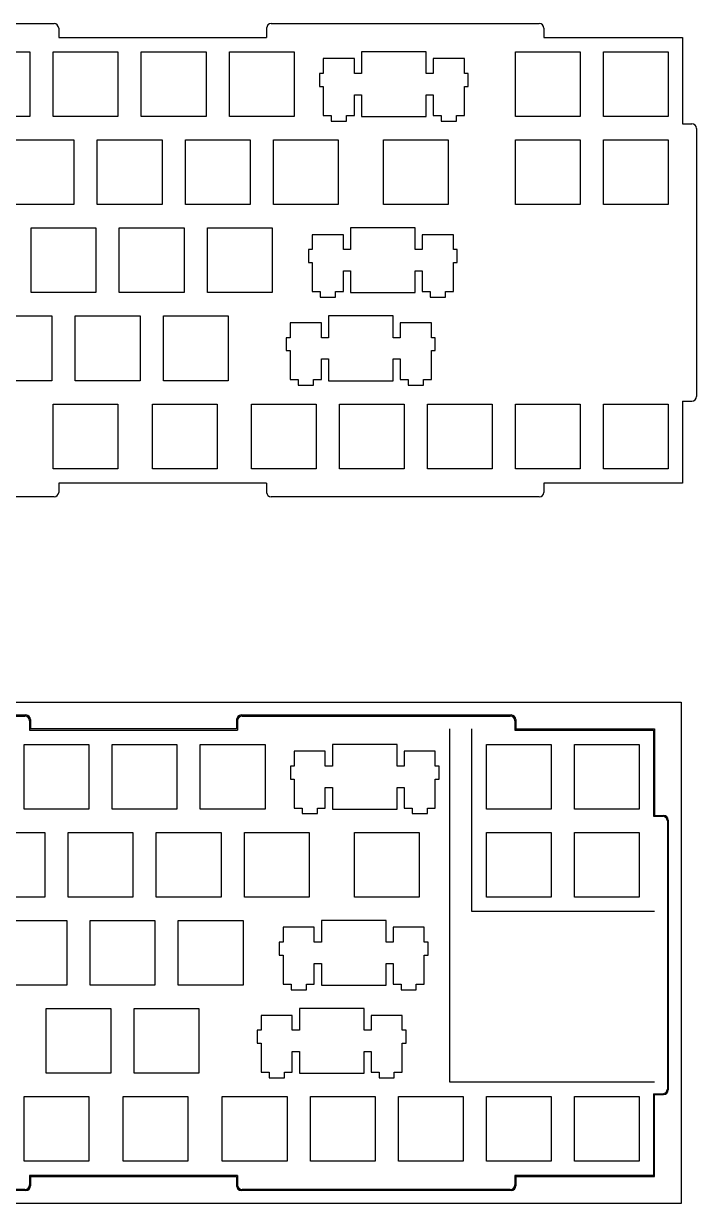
# Model space of a CAD drawing. Extents: x 303 to 653, y -1408 to -756.
# Drawn here: x 507 to 652.6, y -1408.4 to -1153.1 of the extents above; entities that cross this region are included whole.
import ezdxf

# ---------------------------------------------------------------- set-up
doc = ezdxf.new("R2010")
doc.units = 0
doc.header["$MEASUREMENT"] = 0

msp = doc.modelspace()

# ---------------------------------------------------------------- linework, layer by layer
at = {"color": 0}
for p, q in [((455.63, -1153.15), (513.63, -1153.15)), ((560.63, -1153.15), (618.63, -1153.15)), ((514.63, -1154.15), (514.63, -1156.15)), ((559.63, -1154.15), (559.63, -1156.15)), ((619.63, -1154.15), (619.63, -1156.15)), ((514.63, -1156.15), (559.63, -1156.15)), ((619.63, -1156.15), (649.63, -1156.15)), ((649.63, -1156.15), (649.63, -1174.82)), ((494.41, -1159.25), (508.41, -1159.25)), ((508.41, -1159.25), (508.41, -1173.25)), ((513.46, -1159.25), (527.46, -1159.25)), ((513.46, -1173.25), (513.46, -1159.25)), ((527.46, -1159.25), (527.46, -1173.25)), ((532.51, -1159.25), (546.51, -1159.25)), ((532.51, -1173.25), (532.51, -1159.25)), ((546.51, -1159.25), (546.51, -1173.25)), ((551.56, -1159.25), (565.56, -1159.25)), ((551.56, -1173.25), (551.56, -1159.25)), ((565.56, -1159.25), (565.56, -1173.25)), ((578.61, -1160.72), (571.86, -1160.72)), ((571.86, -1160.72), (571.86, -1163.95)), ((578.61, -1163.95), (578.61, -1160.72)), ((580.14, -1159.25), (580.14, -1163.95)), ((594.14, -1159.25), (580.14, -1159.25)), ((594.14, -1163.95), (594.14, -1159.25)), ((602.41, -1160.72), (595.66, -1160.72)), ((595.66, -1160.72), (595.66, -1163.95)), ((602.41, -1163.95), (602.41, -1160.72)), ((613.48, -1159.25), (627.48, -1159.25)), ((613.48, -1173.25), (613.48, -1159.25)), ((627.48, -1159.25), (627.48, -1173.25)), ((632.53, -1159.25), (646.53, -1159.25)), ((632.53, -1173.25), (632.53, -1159.25)), ((646.53, -1159.25), (646.53, -1173.25)), ((571.86, -1163.95), (571.04, -1163.95)), ((571.04, -1163.95), (571.04, -1166.75)), ((580.14, -1163.95), (578.61, -1163.95)), ((595.66, -1163.95), (594.14, -1163.95)), ((603.24, -1163.95), (602.41, -1163.95)), ((603.24, -1166.75), (603.24, -1163.95)), ((571.04, -1166.75), (571.86, -1166.75)), ((571.86, -1166.75), (571.86, -1173.02)), ((578.61, -1173.02), (578.61, -1168.55)), ((578.61, -1168.55), (580.14, -1168.55)), ((580.14, -1168.55), (580.14, -1173.25)), ((594.14, -1173.25), (594.14, -1168.55)), ((594.14, -1168.55), (595.66, -1168.55)), ((595.66, -1168.55), (595.66, -1173.02)), ((602.41, -1173.02), (602.41, -1166.75)), ((602.41, -1166.75), (603.24, -1166.75)), ((508.41, -1173.25), (494.41, -1173.25)), ((527.46, -1173.25), (513.46, -1173.25)), ((546.51, -1173.25), (532.51, -1173.25)), ((565.56, -1173.25), (551.56, -1173.25)), ((571.86, -1173.02), (573.59, -1173.02)), ((573.59, -1173.02), (573.59, -1174.22)), ((576.89, -1174.22), (576.89, -1173.02)), ((576.89, -1173.02), (578.61, -1173.02)), ((580.14, -1173.25), (594.14, -1173.25)), ((595.66, -1173.02), (597.39, -1173.02)), ((597.39, -1173.02), (597.39, -1174.22)), ((600.69, -1174.22), (600.69, -1173.02)), ((600.69, -1173.02), (602.41, -1173.02)), ((627.48, -1173.25), (613.48, -1173.25)), ((646.53, -1173.25), (632.53, -1173.25)), ((573.59, -1174.22), (576.89, -1174.22)), ((597.39, -1174.22), (600.69, -1174.22)), ((649.63, -1174.82), (651.63, -1174.82)), ((652.63, -1175.82), (652.63, -1233.82)), ((503.94, -1178.3), (517.94, -1178.3)), ((517.94, -1178.3), (517.94, -1192.3)), ((522.99, -1178.3), (536.99, -1178.3)), ((522.99, -1192.3), (522.99, -1178.3)), ((536.99, -1178.3), (536.99, -1192.3)), ((542.04, -1178.3), (556.04, -1178.3)), ((542.04, -1192.3), (542.04, -1178.3)), ((556.04, -1178.3), (556.04, -1192.3)), ((561.09, -1178.3), (575.09, -1178.3)), ((561.09, -1192.3), (561.09, -1178.3)), ((575.09, -1178.3), (575.09, -1192.3)), ((584.9, -1178.3), (598.9, -1178.3)), ((584.9, -1192.3), (584.9, -1178.3)), ((598.9, -1178.3), (598.9, -1192.3)), ((613.48, -1178.3), (627.48, -1178.3)), ((613.48, -1192.3), (613.48, -1178.3)), ((627.48, -1178.3), (627.48, -1192.3)), ((632.53, -1178.3), (646.53, -1178.3)), ((632.53, -1192.3), (632.53, -1178.3)), ((646.53, -1178.3), (646.53, -1192.3)), ((517.94, -1192.3), (503.94, -1192.3)), ((536.99, -1192.3), (522.99, -1192.3)), ((556.04, -1192.3), (542.04, -1192.3)), ((575.09, -1192.3), (561.09, -1192.3)), ((598.9, -1192.3), (584.9, -1192.3)), ((627.48, -1192.3), (613.48, -1192.3)), ((646.53, -1192.3), (632.53, -1192.3)), ((508.7, -1197.35), (522.7, -1197.35)), ((508.7, -1211.35), (508.7, -1197.35)), ((522.7, -1197.35), (522.7, -1211.35)), ((527.75, -1197.35), (541.75, -1197.35)), ((527.75, -1211.35), (527.75, -1197.35)), ((541.75, -1197.35), (541.75, -1211.35)), ((546.8, -1197.35), (560.8, -1197.35)), ((546.8, -1211.35), (546.8, -1197.35)), ((560.8, -1197.35), (560.8, -1211.35)), ((576.23, -1198.82), (569.48, -1198.82)), ((569.48, -1198.82), (569.48, -1202.05)), ((576.23, -1202.05), (576.23, -1198.82)), ((577.76, -1197.35), (577.76, -1202.05)), ((591.76, -1197.35), (577.76, -1197.35)), ((591.76, -1202.05), (591.76, -1197.35)), ((600.03, -1198.82), (593.28, -1198.82)), ((593.28, -1198.82), (593.28, -1202.05)), ((600.03, -1202.05), (600.03, -1198.82)), ((569.48, -1202.05), (568.66, -1202.05)), ((568.66, -1202.05), (568.66, -1204.85)), ((577.76, -1202.05), (576.23, -1202.05)), ((593.28, -1202.05), (591.76, -1202.05)), ((600.86, -1202.05), (600.03, -1202.05)), ((600.86, -1204.85), (600.86, -1202.05)), ((568.66, -1204.85), (569.48, -1204.85)), ((569.48, -1204.85), (569.48, -1211.12)), ((576.23, -1211.12), (576.23, -1206.65)), ((576.23, -1206.65), (577.76, -1206.65)), ((577.76, -1206.65), (577.76, -1211.35)), ((591.76, -1211.35), (591.76, -1206.65)), ((591.76, -1206.65), (593.28, -1206.65)), ((593.28, -1206.65), (593.28, -1211.12)), ((600.03, -1211.12), (600.03, -1204.85)), ((600.03, -1204.85), (600.86, -1204.85)), ((522.7, -1211.35), (508.7, -1211.35)), ((541.75, -1211.35), (527.75, -1211.35)), ((560.8, -1211.35), (546.8, -1211.35)), ((569.48, -1211.12), (571.21, -1211.12)), ((571.21, -1211.12), (571.21, -1212.32)), ((574.51, -1212.32), (574.51, -1211.12)), ((574.51, -1211.12), (576.23, -1211.12)), ((577.76, -1211.35), (591.76, -1211.35)), ((593.28, -1211.12), (595.01, -1211.12)), ((595.01, -1211.12), (595.01, -1212.32)), ((598.31, -1212.32), (598.31, -1211.12)), ((598.31, -1211.12), (600.03, -1211.12)), ((571.21, -1212.32), (574.51, -1212.32)), ((595.01, -1212.32), (598.31, -1212.32)), ((499.18, -1216.4), (513.18, -1216.4)), ((513.18, -1216.4), (513.18, -1230.4)), ((518.23, -1216.4), (532.23, -1216.4)), ((518.23, -1230.4), (518.23, -1216.4)), ((532.23, -1216.4), (532.23, -1230.4)), ((537.28, -1216.4), (551.28, -1216.4)), ((537.28, -1230.4), (537.28, -1216.4)), ((551.28, -1216.4), (551.28, -1230.4)), ((572.99, -1216.4), (572.99, -1221.1)), ((586.99, -1216.4), (572.99, -1216.4)), ((586.99, -1221.1), (586.99, -1216.4)), ((571.47, -1217.87), (564.72, -1217.87)), ((564.72, -1217.87), (564.72, -1221.1)), ((571.47, -1221.1), (571.47, -1217.87)), ((595.27, -1217.87), (588.52, -1217.87)), ((588.52, -1217.87), (588.52, -1221.1)), ((595.27, -1221.1), (595.27, -1217.87)), ((564.72, -1221.1), (563.89, -1221.1)), ((563.89, -1221.1), (563.89, -1223.9)), ((572.99, -1221.1), (571.47, -1221.1)), ((588.52, -1221.1), (586.99, -1221.1)), ((596.1, -1221.1), (595.27, -1221.1)), ((596.1, -1223.9), (596.1, -1221.1)), ((563.89, -1223.9), (564.72, -1223.9)), ((564.72, -1223.9), (564.72, -1230.17)), ((595.27, -1230.17), (595.27, -1223.9)), ((595.27, -1223.9), (596.1, -1223.9)), ((571.47, -1230.17), (571.47, -1225.7)), ((571.47, -1225.7), (572.99, -1225.7)), ((572.99, -1225.7), (572.99, -1230.4)), ((586.99, -1230.4), (586.99, -1225.7)), ((586.99, -1225.7), (588.52, -1225.7)), ((588.52, -1225.7), (588.52, -1230.17)), ((513.18, -1230.4), (499.18, -1230.4)), ((532.23, -1230.4), (518.23, -1230.4)), ((551.28, -1230.4), (537.28, -1230.4)), ((564.72, -1230.17), (566.45, -1230.17)), ((566.45, -1230.17), (566.45, -1231.37)), ((566.45, -1231.37), (569.74, -1231.37)), ((569.74, -1231.37), (569.74, -1230.17)), ((569.74, -1230.17), (571.47, -1230.17)), ((572.99, -1230.4), (586.99, -1230.4)), ((588.52, -1230.17), (590.24, -1230.17)), ((590.24, -1230.17), (590.24, -1231.37)), ((590.24, -1231.37), (593.54, -1231.37)), ((593.54, -1231.37), (593.54, -1230.17)), ((593.54, -1230.17), (595.27, -1230.17)), ((649.63, -1234.82), (651.63, -1234.82)), ((649.63, -1234.82), (649.63, -1252.55)), ((513.46, -1235.45), (527.46, -1235.45)), ((513.46, -1249.45), (513.46, -1235.45)), ((527.46, -1235.45), (527.46, -1249.45)), ((534.9, -1235.45), (548.89, -1235.45)), ((534.9, -1249.45), (534.9, -1235.45)), ((548.89, -1235.45), (548.89, -1249.45)), ((556.33, -1235.45), (570.33, -1235.45)), ((556.33, -1249.45), (556.33, -1235.45)), ((570.33, -1235.45), (570.33, -1249.45)), ((575.38, -1235.45), (589.38, -1235.45)), ((575.38, -1249.45), (575.38, -1235.45)), ((589.38, -1235.45), (589.38, -1249.45)), ((594.43, -1235.45), (608.43, -1235.45)), ((594.43, -1249.45), (594.43, -1235.45)), ((608.43, -1235.45), (608.43, -1249.45)), ((613.48, -1235.45), (627.48, -1235.45)), ((613.48, -1249.45), (613.48, -1235.45)), ((627.48, -1235.45), (627.48, -1249.45)), ((632.53, -1235.45), (646.53, -1235.45)), ((632.53, -1249.45), (632.53, -1235.45)), ((646.53, -1235.45), (646.53, -1249.45)), ((527.46, -1249.45), (513.46, -1249.45)), ((548.89, -1249.45), (534.9, -1249.45)), ((570.33, -1249.45), (556.33, -1249.45)), ((589.38, -1249.45), (575.38, -1249.45)), ((608.43, -1249.45), (594.43, -1249.45)), ((627.48, -1249.45), (613.48, -1249.45)), ((646.53, -1249.45), (632.53, -1249.45)), ((559.63, -1252.55), (514.63, -1252.55)), ((514.63, -1252.55), (514.63, -1254.55)), ((559.63, -1252.55), (559.63, -1254.55)), ((649.63, -1252.55), (619.63, -1252.55)), ((619.63, -1252.55), (619.63, -1254.55)), ((513.63, -1255.55), (455.63, -1255.55)), ((618.63, -1255.55), (560.63, -1255.55)), ((307.53, -1299.91), (649.34, -1299.91)), ((649.34, -1299.91), (649.34, -1408.36)), ((449.14, -1302.71), (507.54, -1302.71)), ((449.34, -1302.96), (507.34, -1302.96)), ((449.34, -1302.96), (507.34, -1302.96)), ((508.34, -1303.96), (508.34, -1305.96)), ((508.34, -1303.96), (508.34, -1305.96)), ((508.54, -1303.71), (508.54, -1305.71)), ((553.14, -1303.71), (553.14, -1305.71)), ((553.34, -1303.96), (553.34, -1305.96)), ((553.34, -1303.96), (553.34, -1305.96)), ((554.14, -1302.71), (612.54, -1302.71)), ((554.34, -1302.96), (612.34, -1302.96)), ((554.34, -1302.96), (612.34, -1302.96)), ((613.34, -1303.96), (613.34, -1305.96)), ((613.34, -1303.96), (613.34, -1305.96)), ((613.54, -1303.71), (613.54, -1305.71)), ((508.34, -1305.96), (553.34, -1305.96)), ((508.34, -1305.96), (553.34, -1305.96)), ((553.14, -1305.71), (508.54, -1305.71)), ((599.28, -1382.16), (599.28, -1305.71)), ((604.04, -1345.21), (604.04, -1305.71)), ((613.34, -1305.96), (643.34, -1305.96)), ((613.34, -1305.96), (643.34, -1305.96)), ((613.54, -1305.71), (643.54, -1305.71)), ((643.34, -1305.96), (643.34, -1324.63)), ((643.34, -1305.96), (643.34, -1324.63)), ((643.54, -1305.71), (643.54, -1324.43)), ((507.18, -1309.06), (521.18, -1309.06)), ((507.18, -1323.06), (507.18, -1309.06)), ((507.18, -1309.06), (521.18, -1309.06)), ((507.18, -1323.06), (507.18, -1309.06)), ((521.18, -1309.06), (521.18, -1323.06)), ((521.18, -1309.06), (521.18, -1323.06)), ((526.23, -1309.06), (540.23, -1309.06)), ((526.23, -1323.06), (526.23, -1309.06)), ((526.23, -1309.06), (540.23, -1309.06)), ((526.23, -1323.06), (526.23, -1309.06)), ((540.23, -1309.06), (540.23, -1323.06)), ((540.23, -1309.06), (540.23, -1323.06)), ((545.28, -1309.06), (559.28, -1309.06)), ((545.28, -1323.06), (545.28, -1309.06)), ((545.28, -1309.06), (559.28, -1309.06)), ((545.28, -1323.06), (545.28, -1309.06)), ((559.28, -1309.06), (559.28, -1323.06)), ((559.28, -1309.06), (559.28, -1323.06)), ((573.86, -1309.06), (573.86, -1313.76)), ((587.86, -1309.06), (573.86, -1309.06)), ((573.86, -1309.06), (573.86, -1313.76)), ((587.86, -1309.06), (573.86, -1309.06)), ((587.86, -1313.76), (587.86, -1309.06)), ((587.86, -1313.76), (587.86, -1309.06)), ((607.19, -1309.06), (621.19, -1309.06)), ((607.19, -1323.06), (607.19, -1309.06)), ((607.19, -1309.06), (621.19, -1309.06)), ((607.19, -1323.06), (607.19, -1309.06)), ((621.19, -1309.06), (621.19, -1323.06)), ((621.19, -1309.06), (621.19, -1323.06)), ((626.24, -1309.06), (640.24, -1309.06)), ((626.24, -1323.06), (626.24, -1309.06)), ((626.24, -1309.06), (640.24, -1309.06)), ((626.24, -1323.06), (626.24, -1309.06)), ((640.24, -1309.06), (640.24, -1323.06)), ((640.24, -1309.06), (640.24, -1323.06)), ((572.33, -1310.53), (565.58, -1310.53)), ((565.58, -1310.53), (565.58, -1313.76)), ((572.33, -1310.53), (565.58, -1310.53)), ((565.58, -1310.53), (565.58, -1313.76)), ((572.33, -1313.76), (572.33, -1310.53)), ((572.33, -1313.76), (572.33, -1310.53)), ((596.13, -1310.53), (589.38, -1310.53)), ((589.38, -1310.53), (589.38, -1313.76)), ((596.13, -1310.53), (589.38, -1310.53)), ((589.38, -1310.53), (589.38, -1313.76)), ((596.13, -1313.76), (596.13, -1310.53)), ((596.13, -1313.76), (596.13, -1310.53)), ((565.58, -1313.76), (564.76, -1313.76)), ((564.76, -1313.76), (564.76, -1316.56)), ((565.58, -1313.76), (564.76, -1313.76)), ((564.76, -1313.76), (564.76, -1316.56)), ((573.86, -1313.76), (572.33, -1313.76)), ((573.86, -1313.76), (572.33, -1313.76)), ((589.38, -1313.76), (587.86, -1313.76)), ((589.38, -1313.76), (587.86, -1313.76)), ((596.96, -1313.76), (596.13, -1313.76)), ((596.96, -1313.76), (596.13, -1313.76)), ((596.96, -1316.56), (596.96, -1313.76)), ((596.96, -1316.56), (596.96, -1313.76)), ((564.76, -1316.56), (565.58, -1316.56)), ((564.76, -1316.56), (565.58, -1316.56)), ((565.58, -1316.56), (565.58, -1322.83)), ((565.58, -1316.56), (565.58, -1322.83)), ((596.13, -1322.83), (596.13, -1316.56)), ((596.13, -1316.56), (596.96, -1316.56)), ((596.13, -1322.83), (596.13, -1316.56)), ((596.13, -1316.56), (596.96, -1316.56)), ((572.33, -1322.83), (572.33, -1318.36)), ((572.33, -1318.36), (573.86, -1318.36)), ((572.33, -1322.83), (572.33, -1318.36)), ((572.33, -1318.36), (573.86, -1318.36)), ((573.86, -1318.36), (573.86, -1323.06)), ((573.86, -1318.36), (573.86, -1323.06)), ((587.86, -1323.06), (587.86, -1318.36)), ((587.86, -1318.36), (589.38, -1318.36)), ((587.86, -1323.06), (587.86, -1318.36)), ((587.86, -1318.36), (589.38, -1318.36)), ((589.38, -1318.36), (589.38, -1322.83)), ((589.38, -1318.36), (589.38, -1322.83)), ((521.18, -1323.06), (507.18, -1323.06)), ((521.18, -1323.06), (507.18, -1323.06)), ((540.23, -1323.06), (526.23, -1323.06)), ((540.23, -1323.06), (526.23, -1323.06)), ((559.28, -1323.06), (545.28, -1323.06)), ((559.28, -1323.06), (545.28, -1323.06)), ((565.58, -1322.83), (567.3, -1322.83)), ((565.58, -1322.83), (567.3, -1322.83)), ((567.3, -1322.83), (567.3, -1324.03)), ((567.3, -1322.83), (567.3, -1324.03)), ((567.3, -1324.03), (570.61, -1324.03)), ((567.3, -1324.03), (570.61, -1324.03)), ((570.61, -1324.03), (570.61, -1322.83)), ((570.61, -1322.83), (572.33, -1322.83)), ((570.61, -1324.03), (570.61, -1322.83)), ((570.61, -1322.83), (572.33, -1322.83)), ((573.86, -1323.06), (587.86, -1323.06)), ((573.86, -1323.06), (587.86, -1323.06)), ((589.38, -1322.83), (591.11, -1322.83)), ((589.38, -1322.83), (591.11, -1322.83)), ((591.11, -1322.83), (591.11, -1324.03)), ((591.11, -1322.83), (591.11, -1324.03)), ((591.11, -1324.03), (594.41, -1324.03)), ((591.11, -1324.03), (594.41, -1324.03)), ((594.41, -1324.03), (594.41, -1322.83)), ((594.41, -1322.83), (596.13, -1322.83)), ((594.41, -1324.03), (594.41, -1322.83)), ((594.41, -1322.83), (596.13, -1322.83)), ((621.19, -1323.06), (607.19, -1323.06)), ((621.19, -1323.06), (607.19, -1323.06)), ((640.24, -1323.06), (626.24, -1323.06)), ((640.24, -1323.06), (626.24, -1323.06)), ((643.54, -1324.43), (645.54, -1324.43)), ((643.34, -1324.63), (645.34, -1324.63)), ((643.34, -1324.63), (645.34, -1324.63)), ((646.34, -1325.63), (646.34, -1383.63)), ((646.34, -1325.63), (646.34, -1383.63)), ((646.54, -1325.43), (646.54, -1383.83)), ((497.66, -1328.11), (511.66, -1328.11)), ((497.66, -1328.11), (511.66, -1328.11)), ((511.66, -1328.11), (511.66, -1342.11)), ((511.66, -1328.11), (511.66, -1342.11)), ((516.71, -1328.11), (530.71, -1328.11)), ((516.71, -1342.11), (516.71, -1328.11)), ((516.71, -1328.11), (530.71, -1328.11)), ((516.71, -1342.11), (516.71, -1328.11)), ((530.71, -1328.11), (530.71, -1342.11)), ((530.71, -1328.11), (530.71, -1342.11)), ((535.76, -1328.11), (549.76, -1328.11)), ((535.76, -1342.11), (535.76, -1328.11)), ((535.76, -1328.11), (549.76, -1328.11)), ((535.76, -1342.11), (535.76, -1328.11)), ((549.76, -1328.11), (549.76, -1342.11)), ((549.76, -1328.11), (549.76, -1342.11)), ((554.81, -1328.11), (568.81, -1328.11)), ((554.81, -1342.11), (554.81, -1328.11)), ((554.81, -1328.11), (568.81, -1328.11)), ((554.81, -1342.11), (554.81, -1328.11)), ((568.81, -1328.11), (568.81, -1342.11)), ((568.81, -1328.11), (568.81, -1342.11)), ((578.62, -1328.11), (592.62, -1328.11)), ((578.62, -1342.11), (578.62, -1328.11)), ((578.62, -1328.11), (592.62, -1328.11)), ((578.62, -1342.11), (578.62, -1328.11)), ((592.62, -1328.11), (592.62, -1342.11)), ((592.62, -1328.11), (592.62, -1342.11)), ((607.19, -1328.11), (621.19, -1328.11)), ((607.19, -1342.11), (607.19, -1328.11)), ((607.19, -1328.11), (621.19, -1328.11)), ((607.19, -1342.11), (607.19, -1328.11)), ((621.19, -1328.11), (621.19, -1342.11)), ((621.19, -1328.11), (621.19, -1342.11)), ((626.24, -1328.11), (640.24, -1328.11)), ((626.24, -1342.11), (626.24, -1328.11)), ((626.24, -1328.11), (640.24, -1328.11)), ((626.24, -1342.11), (626.24, -1328.11)), ((640.24, -1328.11), (640.24, -1342.11)), ((640.24, -1328.11), (640.24, -1342.11)), ((511.66, -1342.11), (497.66, -1342.11)), ((511.66, -1342.11), (497.66, -1342.11)), ((530.71, -1342.11), (516.71, -1342.11)), ((530.71, -1342.11), (516.71, -1342.11)), ((549.76, -1342.11), (535.76, -1342.11)), ((549.76, -1342.11), (535.76, -1342.11)), ((568.81, -1342.11), (554.81, -1342.11)), ((568.81, -1342.11), (554.81, -1342.11)), ((592.62, -1342.11), (578.62, -1342.11)), ((592.62, -1342.11), (578.62, -1342.11)), ((621.19, -1342.11), (607.19, -1342.11)), ((621.19, -1342.11), (607.19, -1342.11)), ((640.24, -1342.11), (626.24, -1342.11)), ((640.24, -1342.11), (626.24, -1342.11)), ((502.42, -1347.16), (516.42, -1347.16)), ((502.42, -1347.16), (516.42, -1347.16)), ((516.42, -1347.16), (516.42, -1361.16)), ((516.42, -1347.16), (516.42, -1361.16)), ((521.47, -1347.16), (535.47, -1347.16)), ((521.47, -1361.16), (521.47, -1347.16)), ((521.47, -1347.16), (535.47, -1347.16)), ((521.47, -1361.16), (521.47, -1347.16)), ((535.47, -1347.16), (535.47, -1361.16)), ((535.47, -1347.16), (535.47, -1361.16)), ((540.52, -1347.16), (554.52, -1347.16)), ((540.52, -1361.16), (540.52, -1347.16)), ((540.52, -1347.16), (554.52, -1347.16)), ((540.52, -1361.16), (540.52, -1347.16)), ((554.52, -1347.16), (554.52, -1361.16)), ((554.52, -1347.16), (554.52, -1361.16)), ((571.47, -1347.16), (571.47, -1351.86)), ((585.47, -1347.16), (571.47, -1347.16)), ((571.47, -1347.16), (571.47, -1351.86)), ((585.47, -1347.16), (571.47, -1347.16)), ((585.47, -1351.86), (585.47, -1347.16)), ((585.47, -1351.86), (585.47, -1347.16)), ((643.54, -1345.21), (604.04, -1345.21)), ((569.95, -1348.63), (563.2, -1348.63)), ((563.2, -1348.63), (563.2, -1351.86)), ((569.95, -1348.63), (563.2, -1348.63)), ((563.2, -1348.63), (563.2, -1351.86)), ((569.95, -1351.86), (569.95, -1348.63)), ((569.95, -1351.86), (569.95, -1348.63)), ((593.75, -1348.63), (587, -1348.63)), ((587, -1348.63), (587, -1351.86)), ((593.75, -1348.63), (587, -1348.63)), ((587, -1348.63), (587, -1351.86)), ((593.75, -1351.86), (593.75, -1348.63)), ((593.75, -1351.86), (593.75, -1348.63)), ((563.2, -1351.86), (562.37, -1351.86)), ((562.37, -1351.86), (562.37, -1354.66)), ((563.2, -1351.86), (562.37, -1351.86)), ((562.37, -1351.86), (562.37, -1354.66)), ((571.47, -1351.86), (569.95, -1351.86)), ((571.47, -1351.86), (569.95, -1351.86)), ((587, -1351.86), (585.47, -1351.86)), ((587, -1351.86), (585.47, -1351.86)), ((594.57, -1351.86), (593.75, -1351.86)), ((594.57, -1351.86), (593.75, -1351.86)), ((594.57, -1354.66), (594.57, -1351.86)), ((594.57, -1354.66), (594.57, -1351.86)), ((562.37, -1354.66), (563.2, -1354.66)), ((562.37, -1354.66), (563.2, -1354.66)), ((563.2, -1354.66), (563.2, -1360.93)), ((563.2, -1354.66), (563.2, -1360.93)), ((593.75, -1360.93), (593.75, -1354.66)), ((593.75, -1354.66), (594.57, -1354.66)), ((593.75, -1360.93), (593.75, -1354.66)), ((593.75, -1354.66), (594.57, -1354.66)), ((569.95, -1360.93), (569.95, -1356.46)), ((569.95, -1356.46), (571.47, -1356.46)), ((569.95, -1360.93), (569.95, -1356.46)), ((569.95, -1356.46), (571.47, -1356.46)), ((571.47, -1356.46), (571.47, -1361.16)), ((571.47, -1356.46), (571.47, -1361.16)), ((585.47, -1361.16), (585.47, -1356.46)), ((585.47, -1356.46), (587, -1356.46)), ((585.47, -1361.16), (585.47, -1356.46)), ((585.47, -1356.46), (587, -1356.46)), ((587, -1356.46), (587, -1360.93)), ((587, -1356.46), (587, -1360.93)), ((516.42, -1361.16), (502.42, -1361.16)), ((516.42, -1361.16), (502.42, -1361.16)), ((535.47, -1361.16), (521.47, -1361.16)), ((535.47, -1361.16), (521.47, -1361.16)), ((554.52, -1361.16), (540.52, -1361.16)), ((554.52, -1361.16), (540.52, -1361.16)), ((563.2, -1360.93), (564.92, -1360.93)), ((563.2, -1360.93), (564.92, -1360.93)), ((564.92, -1360.93), (564.92, -1362.13)), ((564.92, -1360.93), (564.92, -1362.13)), ((564.92, -1362.13), (568.22, -1362.13)), ((564.92, -1362.13), (568.22, -1362.13)), ((568.22, -1362.13), (568.22, -1360.93)), ((568.22, -1360.93), (569.95, -1360.93)), ((568.22, -1362.13), (568.22, -1360.93)), ((568.22, -1360.93), (569.95, -1360.93)), ((571.47, -1361.16), (585.47, -1361.16)), ((571.47, -1361.16), (585.47, -1361.16)), ((587, -1360.93), (588.72, -1360.93)), ((587, -1360.93), (588.72, -1360.93)), ((588.72, -1360.93), (588.72, -1362.13)), ((588.72, -1360.93), (588.72, -1362.13)), ((588.72, -1362.13), (592.02, -1362.13)), ((588.72, -1362.13), (592.02, -1362.13)), ((592.02, -1362.13), (592.02, -1360.93)), ((592.02, -1360.93), (593.75, -1360.93)), ((592.02, -1362.13), (592.02, -1360.93)), ((592.02, -1360.93), (593.75, -1360.93)), ((511.94, -1366.21), (525.94, -1366.21)), ((511.94, -1380.21), (511.94, -1366.21)), ((511.94, -1366.21), (525.94, -1366.21)), ((511.94, -1380.21), (511.94, -1366.21)), ((525.94, -1366.21), (525.94, -1380.21)), ((525.94, -1366.21), (525.94, -1380.21)), ((530.99, -1366.21), (544.99, -1366.21)), ((530.99, -1380.21), (530.99, -1366.21)), ((530.99, -1366.21), (544.99, -1366.21)), ((530.99, -1380.21), (530.99, -1366.21)), ((544.99, -1366.21), (544.99, -1380.21)), ((544.99, -1366.21), (544.99, -1380.21)), ((565.19, -1367.68), (558.44, -1367.68)), ((558.44, -1367.68), (558.44, -1370.91)), ((565.19, -1367.68), (558.44, -1367.68)), ((558.44, -1367.68), (558.44, -1370.91)), ((565.19, -1370.91), (565.19, -1367.68)), ((565.19, -1370.91), (565.19, -1367.68)), ((566.71, -1366.21), (566.71, -1370.91)), ((580.71, -1366.21), (566.71, -1366.21)), ((566.71, -1366.21), (566.71, -1370.91)), ((580.71, -1366.21), (566.71, -1366.21)), ((580.71, -1370.91), (580.71, -1366.21)), ((580.71, -1370.91), (580.71, -1366.21)), ((588.99, -1367.68), (582.24, -1367.68)), ((582.24, -1367.68), (582.24, -1370.91)), ((588.99, -1367.68), (582.24, -1367.68)), ((582.24, -1367.68), (582.24, -1370.91)), ((588.99, -1370.91), (588.99, -1367.68)), ((588.99, -1370.91), (588.99, -1367.68)), ((558.44, -1370.91), (557.61, -1370.91)), ((557.61, -1370.91), (557.61, -1373.71)), ((558.44, -1370.91), (557.61, -1370.91)), ((557.61, -1370.91), (557.61, -1373.71)), ((566.71, -1370.91), (565.19, -1370.91)), ((566.71, -1370.91), (565.19, -1370.91)), ((582.24, -1370.91), (580.71, -1370.91)), ((582.24, -1370.91), (580.71, -1370.91)), ((589.81, -1370.91), (588.99, -1370.91)), ((589.81, -1370.91), (588.99, -1370.91)), ((589.81, -1373.71), (589.81, -1370.91)), ((589.81, -1373.71), (589.81, -1370.91)), ((557.61, -1373.71), (558.44, -1373.71)), ((557.61, -1373.71), (558.44, -1373.71)), ((558.44, -1373.71), (558.44, -1379.98)), ((558.44, -1373.71), (558.44, -1379.98)), ((565.19, -1379.98), (565.19, -1375.51)), ((565.19, -1375.51), (566.71, -1375.51)), ((565.19, -1379.98), (565.19, -1375.51)), ((565.19, -1375.51), (566.71, -1375.51)), ((566.71, -1375.51), (566.71, -1380.21)), ((566.71, -1375.51), (566.71, -1380.21)), ((580.71, -1380.21), (580.71, -1375.51)), ((580.71, -1375.51), (582.24, -1375.51)), ((580.71, -1380.21), (580.71, -1375.51)), ((580.71, -1375.51), (582.24, -1375.51)), ((582.24, -1375.51), (582.24, -1379.98)), ((582.24, -1375.51), (582.24, -1379.98)), ((588.99, -1379.98), (588.99, -1373.71)), ((588.99, -1373.71), (589.81, -1373.71)), ((588.99, -1379.98), (588.99, -1373.71)), ((588.99, -1373.71), (589.81, -1373.71)), ((525.94, -1380.21), (511.94, -1380.21)), ((525.94, -1380.21), (511.94, -1380.21)), ((544.99, -1380.21), (530.99, -1380.21)), ((544.99, -1380.21), (530.99, -1380.21)), ((558.44, -1379.98), (560.16, -1379.98)), ((558.44, -1379.98), (560.16, -1379.98)), ((560.16, -1379.98), (560.16, -1381.18)), ((560.16, -1379.98), (560.16, -1381.18)), ((563.46, -1381.18), (563.46, -1379.98)), ((563.46, -1379.98), (565.19, -1379.98)), ((563.46, -1381.18), (563.46, -1379.98)), ((563.46, -1379.98), (565.19, -1379.98)), ((566.71, -1380.21), (580.71, -1380.21)), ((566.71, -1380.21), (580.71, -1380.21)), ((582.24, -1379.98), (583.96, -1379.98)), ((582.24, -1379.98), (583.96, -1379.98)), ((583.96, -1379.98), (583.96, -1381.18)), ((583.96, -1379.98), (583.96, -1381.18)), ((587.26, -1381.18), (587.26, -1379.98)), ((587.26, -1379.98), (588.99, -1379.98)), ((587.26, -1381.18), (587.26, -1379.98)), ((587.26, -1379.98), (588.99, -1379.98)), ((560.16, -1381.18), (563.46, -1381.18)), ((560.16, -1381.18), (563.46, -1381.18)), ((583.96, -1381.18), (587.26, -1381.18)), ((583.96, -1381.18), (587.26, -1381.18)), ((643.54, -1382.16), (599.28, -1382.16)), ((507.18, -1385.26), (521.18, -1385.26)), ((507.18, -1399.26), (507.18, -1385.26)), ((507.18, -1385.26), (521.18, -1385.26)), ((507.18, -1399.26), (507.18, -1385.26)), ((521.18, -1385.26), (521.18, -1399.26)), ((521.18, -1385.26), (521.18, -1399.26)), ((528.61, -1385.26), (542.61, -1385.26)), ((528.61, -1399.26), (528.61, -1385.26)), ((528.61, -1385.26), (542.61, -1385.26)), ((528.61, -1399.26), (528.61, -1385.26)), ((542.61, -1385.26), (542.61, -1399.26)), ((542.61, -1385.26), (542.61, -1399.26)), ((550.04, -1385.26), (564.04, -1385.26)), ((550.04, -1399.26), (550.04, -1385.26)), ((550.04, -1385.26), (564.04, -1385.26)), ((550.04, -1399.26), (550.04, -1385.26)), ((564.04, -1385.26), (564.04, -1399.26)), ((564.04, -1385.26), (564.04, -1399.26)), ((569.09, -1385.26), (583.09, -1385.26)), ((569.09, -1399.26), (569.09, -1385.26)), ((569.09, -1385.26), (583.09, -1385.26)), ((569.09, -1399.26), (569.09, -1385.26)), ((583.09, -1385.26), (583.09, -1399.26)), ((583.09, -1385.26), (583.09, -1399.26)), ((588.14, -1385.26), (602.14, -1385.26)), ((588.14, -1399.26), (588.14, -1385.26)), ((588.14, -1385.26), (602.14, -1385.26)), ((588.14, -1399.26), (588.14, -1385.26)), ((602.14, -1385.26), (602.14, -1399.26)), ((602.14, -1385.26), (602.14, -1399.26)), ((607.19, -1385.26), (621.19, -1385.26)), ((607.19, -1399.26), (607.19, -1385.26)), ((607.19, -1385.26), (621.19, -1385.26)), ((607.19, -1399.26), (607.19, -1385.26)), ((621.19, -1385.26), (621.19, -1399.26)), ((621.19, -1385.26), (621.19, -1399.26)), ((626.24, -1385.26), (640.24, -1385.26)), ((626.24, -1399.26), (626.24, -1385.26)), ((626.24, -1385.26), (640.24, -1385.26)), ((626.24, -1399.26), (626.24, -1385.26)), ((640.24, -1385.26), (640.24, -1399.26)), ((640.24, -1385.26), (640.24, -1399.26)), ((643.34, -1384.63), (645.34, -1384.63)), ((643.34, -1384.63), (643.34, -1402.36)), ((643.34, -1384.63), (645.34, -1384.63)), ((643.34, -1384.63), (643.34, -1402.36)), ((643.54, -1384.83), (645.54, -1384.83)), ((643.54, -1402.56), (643.54, -1384.83)), ((521.18, -1399.26), (507.18, -1399.26)), ((521.18, -1399.26), (507.18, -1399.26)), ((542.61, -1399.26), (528.61, -1399.26)), ((542.61, -1399.26), (528.61, -1399.26)), ((564.04, -1399.26), (550.04, -1399.26)), ((564.04, -1399.26), (550.04, -1399.26)), ((583.09, -1399.26), (569.09, -1399.26)), ((583.09, -1399.26), (569.09, -1399.26)), ((602.14, -1399.26), (588.14, -1399.26)), ((602.14, -1399.26), (588.14, -1399.26)), ((621.19, -1399.26), (607.19, -1399.26)), ((621.19, -1399.26), (607.19, -1399.26)), ((640.24, -1399.26), (626.24, -1399.26)), ((640.24, -1399.26), (626.24, -1399.26)), ((553.34, -1402.36), (508.34, -1402.36)), ((508.34, -1402.36), (508.34, -1404.36)), ((553.34, -1402.36), (508.34, -1402.36)), ((508.34, -1402.36), (508.34, -1404.36)), ((508.54, -1402.56), (508.54, -1404.56)), ((508.54, -1402.56), (553.14, -1402.56)), ((553.14, -1402.56), (553.14, -1404.56)), ((553.34, -1402.36), (553.34, -1404.36)), ((553.34, -1402.36), (553.34, -1404.36)), ((613.34, -1402.36), (643.34, -1402.36)), ((613.34, -1402.36), (613.34, -1404.36)), ((643.34, -1402.36), (613.34, -1402.36)), ((613.34, -1402.36), (613.34, -1404.36)), ((613.54, -1402.56), (613.54, -1404.56)), ((613.54, -1402.56), (643.54, -1402.56)), ((507.54, -1405.56), (449.14, -1405.56)), ((507.34, -1405.36), (449.34, -1405.36)), ((507.34, -1405.36), (449.34, -1405.36)), ((612.54, -1405.56), (554.14, -1405.56)), ((612.34, -1405.36), (554.34, -1405.36)), ((612.34, -1405.36), (554.34, -1405.36)), ((649.34, -1408.36), (307.53, -1408.36))]:
    msp.add_line(p, q, dxfattribs=at)
at = {"linetype": 'Continuous'}
for centre, start, end in [((513.63, -1154.15), 0, 90), ((560.63, -1154.15), 90, 180), ((618.63, -1154.15), 0, 90), ((651.63, -1175.82), 0, 90), ((651.63, -1233.82), 270, 0), ((513.63, -1254.55), 270, 0), ((560.63, -1254.55), 180, 270), ((618.63, -1254.55), 270, 0), ((507.34, -1303.96), 0, 90), ((507.34, -1303.96), 0, 90), ((507.54, -1303.71), 0, 90), ((554.14, -1303.71), 90, 180), ((554.34, -1303.96), 90, 180), ((554.34, -1303.96), 90, 180), ((612.34, -1303.96), 0, 90), ((612.34, -1303.96), 0, 90), ((612.54, -1303.71), 0, 90), ((645.54, -1325.43), 0, 90), ((645.34, -1325.63), 0, 90), ((645.34, -1325.63), 0, 90), ((645.34, -1383.63), 270, 0), ((645.34, -1383.63), 270, 0), ((645.54, -1383.83), 270, 0), ((507.34, -1404.36), 270, 0), ((507.34, -1404.36), 270, 0), ((507.54, -1404.56), 270, 0), ((554.14, -1404.56), 180, 270), ((554.34, -1404.36), 180, 270), ((554.34, -1404.36), 180, 270), ((612.34, -1404.36), 270, 0), ((612.34, -1404.36), 270, 0), ((612.54, -1404.56), 270, 0)]:
    msp.add_arc(centre, 1, start, end, dxfattribs=at)

doc.saveas('drawing.dxf')
